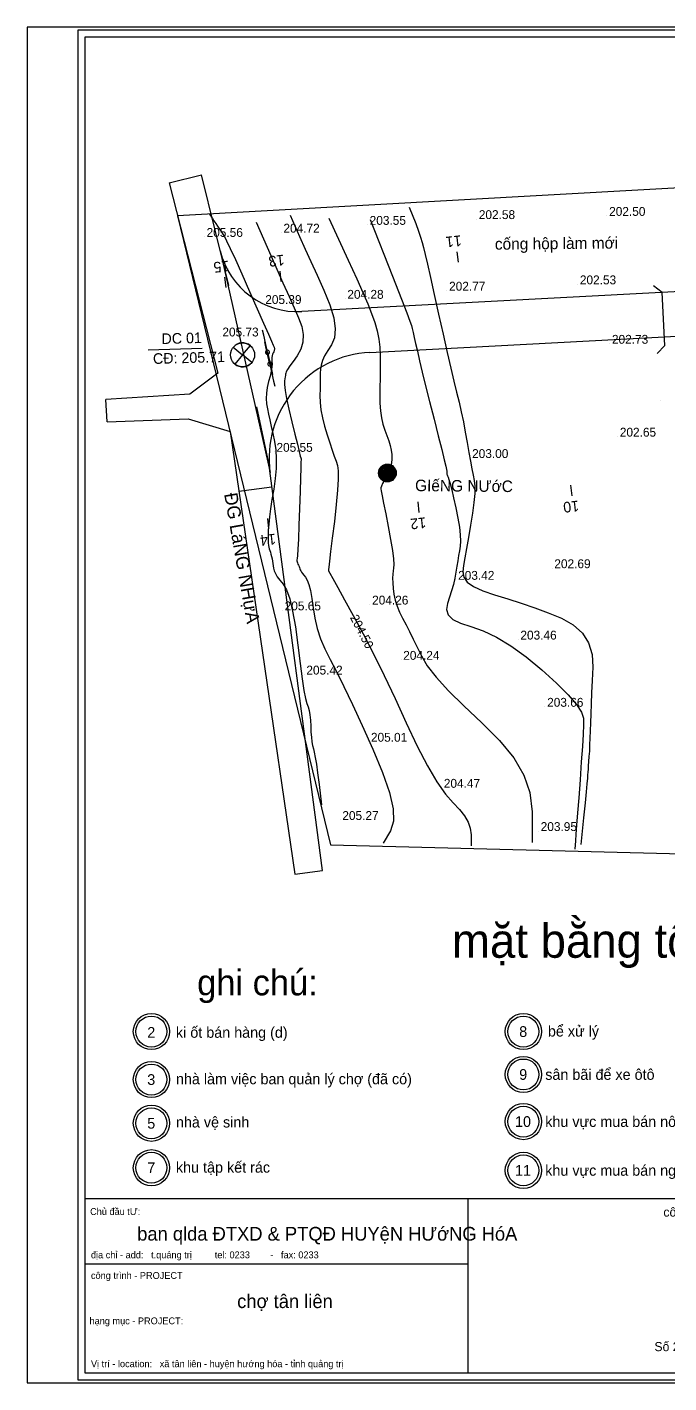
# Model space of a CAD drawing. Extents: x -31423 to 1909503, y -2344077 to 1640342.
# Drawn here: x -31423 to 40923, y -273472 to -120478 of the extents above; entities that cross this region are included whole.
import ezdxf

# ---------------------------------------------------------------- set-up
doc = ezdxf.new("R2010")
doc.units = 0
for name, color, linetype in [('Level 1', 7, 'Continuous'), ('Level 10', 7, 'Continuous'), ('Level 12', 7, 'Continuous'), ('Level 2', 7, 'Continuous'), ('Level 20', 7, 'Continuous'), ('Level 24', 7, 'Continuous'), ('Level 26', 7, 'Continuous'), ('Level 3', 7, 'Continuous'), ('Level 4', 7, 'Continuous'), ('Level 6', 7, 'Continuous'), ('Level 7', 7, 'Continuous')]:
    doc.layers.add(name, color=color, linetype=linetype)

# ---------------------------------------------------------------- blocks, each defined once
blk = doc.blocks.new('KTC')
at = {"layer": 'Level 1'}
for p, q in [((419299, 296306), (11065, 296306)), ((11065, 296306), (11065, 677)), ((417756, 294763), (12608, 294763)), ((12608, 294763), (12608, 2220)), ((12608, 40383), (417756, 40383)), ((96447, 40383), (96447, 2220)), ((12608, 26072), (96447, 26072)), ((11065, 677), (419299, 677)), ((12608, 2220), (417756, 2220))]:
    blk.add_line(p, q, dxfattribs=at)
at = {"layer": 'Level 2'}
for p, q in [((0, 296983), (0, 0)), ((419975, 296983), (0, 296983)), ((0, 0), (419975, 0))]:
    blk.add_line(p, q, dxfattribs=at)
at = {"layer": 'Level 26'}
for s, height, p in [('công ty CP tư vấn & kiểm định xây dựng ', 2000, (139239, 36420)), ('Chủ đầu tƯ:             ', 1500, (13778, 36784)), ('ban qlda ĐTXD & PTQĐ HUYệN HƯớNG HóA', 3000, (24083, 31166)), ('địa chỉ - add:   t.quảng trị         tel: 0233        -   fax: 0233                    ', 1500, (13967, 27293)), ('công trình - PROJECT', 1500, (13967, 22777)), ('chợ tân liên', 3000, (45967, 16387)), ('hạng mục - PROJECT:', 1500, (13653, 12837)), ('Số 250/2 -  hùng vương - đông hà - quảng trị', 2000, (137272, 6951)), ('Vị trí - location:   xã tân liên - huyện hướng hóa - tỉnh quảng trị', 1500, (13967, 3441))]:
    blk.add_text(s, height=height, dxfattribs=at).set_placement(p)
blk = doc.blocks.new('MCD')
at = {"layer": 'Level 7'}
for points in [[(-9, 1.2), (0, 0), (1.2, 9)], [(9, -1.2), (0, 0), (-1.2, -9)]]:
    blk.add_lwpolyline(points, dxfattribs=at)
blk.add_circle((0, 0), 9.06, dxfattribs=at)
for start, end in [(82.3392, 172.3392), (262.3392, 352.3392)]:
    blk.add_arc((0, 0), 9.06, start, end, dxfattribs=at)
blk = doc.blocks.new('DIEN_L')
at = {"layer": 'Level 7'}
for p, q in [((-19.5, 3.5), (-25.4, 4.5)), ((0, 0), (-19.5, 3.5)), ((0, 0), (19.5, -3.5)), ((19.5, -3.5), (25.4, -4.5))]:
    blk.add_line(p, q, dxfattribs=at)
for start, end in [(169.9331, 349.9331), (349.9331, 169.9331)]:
    blk.add_arc((0, 0), 2.28, start, end, dxfattribs=at)
blk = doc.blocks.new('SC6460')
at = {"layer": 'Level 1'}
blk.add_line((0, 0), (0, 0), dxfattribs=at)

msp = doc.modelspace()

# ---------------------------------------------------------------- linework, layer by layer
at = {"layer": 'Level 1'}
for p, q in [((39958, -162597), (39954, -162597)), ((8192, -170733), (9127, -169798)), ((8196, -170906), (9300, -169802)), ((8224, -171055), (9448, -169830)), ((8229, -170519), (8913, -169835)), ((8269, -171186), (9580, -169875)), ((8328, -171304), (9698, -169934)), ((8400, -171409), (9803, -170006)), ((8483, -171503), (9897, -170089)), ((8576, -171586), (9980, -170183)), ((8682, -171657), (10051, -170288)), ((8799, -171717), (10110, -170406)), ((8931, -171762), (10156, -170537)), ((9080, -171790), (10184, -170686)), ((9252, -171794), (10188, -170859)), ((9466, -171757), (10151, -171072)), ((9897, -171503), (9897, -171503))]:
    msp.add_line(p, q, dxfattribs=at)
for points in [[(-15401, -138059), (-11751, -137166)], [(-8698, -149642), (-11751, -137166)], [(-15401, -138059), (-9929, -159525), (-13070, -161897), (-22568, -162512)], [(149649, -144638), (-437, -152581)], [(-9654, -145733), (-4043, -170734)], [(40167, -150432), (39188, -149663)], [(40484, -156424), (40167, -150432)], [(7219, -157180), (56652, -154564)], [(40484, -156424), (39592, -157292)], [(-22406, -165010), (-22568, -162512)], [(1891, -215669), (-4183, -169676), (-5520, -163319)], [(-22406, -165010), (-13281, -164693), (-8523, -166130), (-1232, -216081)], [(-7542, -172852), (-3828, -172362)], [(-1232, -216081), (1891, -215669)]]:
    msp.add_lwpolyline(points, dxfattribs=at)
msp.add_circle((9190, -170796), 1000, dxfattribs=at)
for centre, radius, start, end in [((-912, -143594), 9000, 193.74888, 273.0296), ((7853, -169163), 12000, 93.0296, 187.52286)]:
    msp.add_arc(centre, radius, start, end, dxfattribs=at)
at = {"layer": 'Level 12'}
for p, q in [((17036, -145820), (17167, -147013)), ((-2935, -148004), (-2804, -149197)), ((-9157, -148684), (-9027, -149877)), ((30018, -173373), (29887, -172180)), ((12781, -175257), (12650, -174064)), ((-4158, -177109), (-4289, -175916))]:
    msp.add_line(p, q, dxfattribs=at)
at = {"layer": 'Level 2'}
msp.add_lwpolyline([(171781, -217094), (165505, -131743), (-14454, -141771), (2779, -212753), (171781, -217094)], dxfattribs=at)
at = {"layer": 'Level 20'}
for centre, radius in [((-17413, -233827), 2041), ((-17413, -233827), 1744), ((24522, -233827), 2041), ((24522, -233827), 1744), ((24522, -238669), 2041), ((24522, -238669), 1744), ((-17413, -239242), 2041), ((-17413, -239242), 1744), ((-17413, -244175), 2041), ((-17413, -244179), 1744), ((24522, -243986), 2041), ((24522, -243986), 1744), ((-17413, -249194), 2041), ((-17413, -249194), 1744), ((24522, -249492), 2041), ((24522, -249492), 1744)]:
    msp.add_circle(centre, radius, dxfattribs=at)
at = {"layer": 'Level 3'}
for points in [[(-1778, -141685), (-710, -144107), (-71, -145531), (568, -146934), (1275, -148477), (2038, -150159), (2709, -151816), (3142, -153277), (3311, -154516), (3216, -155528), (2883, -156325), (2466, -156983), (2118, -157576), (1865, -158118), (1710, -158611), (1646, -159065), (1631, -159530), (1622, -160054), (1611, -160647), (1597, -161310), (1586, -162041), (1610, -162832), (1700, -163673), (1860, -164564), (2091, -165500), (2385, -166471), (2694, -167401), (2971, -168217), (3208, -168908), (3402, -169477), (3551, -169958), (3639, -170556), (3649, -171472)], [(3649, -171472), (3579, -172741), (3430, -174358), (3211, -176269), (2980, -178144), (2791, -179656), (2656, -180748), (2575, -181417), (2543, -181692), (2540, -181749), (2540, -181769), (2542, -181782), (2547, -181798), (2570, -181847), (2704, -182094), (3040, -182703), (3594, -183703), (4365, -185095), (5341, -186866), (6447, -188926), (7608, -191186), (8811, -193631), (10052, -196249), (11320, -198997), (12559, -201617), (13713, -203854), (14771, -205664), (15731, -207045), (16588, -208025), (17314, -208781), (17881, -209489), (18285, -210180), (18527, -210872), (18617, -211633), (18618, -212854)]]:
    msp.add_lwpolyline(points, dxfattribs=at)
at = {"layer": 'Level 4'}
for points in [[(-10879, -141609), (-10764, -141753), (-10661, -141897), (-10529, -142090), (-10361, -142339), (-10161, -142639), (-9948, -142959), (-9745, -143266), (-9553, -143554), (-9373, -143828), (-9191, -144119), (-8932, -144601), (-8522, -145450), (-7949, -146696), (-7215, -148332), (-6344, -150303), (-5479, -152269), (-4765, -153892), (-4225, -155116), (-3863, -155935), (-3669, -156376), (-3584, -156604), (-3550, -156788), (-3556, -156953), (-3601, -157108), (-3678, -157253), (-3760, -157402), (-3817, -157567), (-3846, -157751), (-3846, -157956), (-3822, -158185), (-3808, -158470), (-3836, -158839), (-3911, -159299), (-4034, -159849), (-4195, -160480), (-4347, -161142), (-4443, -161785), (-4474, -162401), (-4439, -162989), (-4343, -163558), (-4208, -164150), (-4057, -164809), (-3894, -165542), (-3720, -166350), (-3543, -167233), (-3403, -168186), (-3338, -169204), (-3355, -170284), (-3455, -171426), (-3628, -172615), (-3822, -173774), (-3985, -174825), (-4108, -175755), (-4190, -176563), (-4233, -177248), (-4248, -177825), (-4248, -178303), (-4234, -178685), (-4207, -178974), (-4167, -179177), (-4119, -179345), (-4064, -179527), (-4005, -179732), (-3941, -179961)], [(2585, -142036), (4779, -146771), (5748, -148901), (6424, -150434), (6969, -151715), (7410, -152814), (7761, -153808), (8032, -154764), (8224, -155694), (8339, -156599), (8381, -157484), (8382, -158365), (8373, -159256), (8358, -160162), (8340, -161082), (8324, -162009), (8334, -162913), (8396, -163762), (8514, -164551), (8688, -165278), (8911, -165946), (9142, -166567), (9338, -167153), (9495, -167706), (9608, -168227), (9678, -168719), (9693, -169198), (9641, -169682), (9522, -170173), (9337, -170671), (9095, -171168), (8850, -171621), (8655, -171988), (8520, -172263), (8446, -172450), (8434, -172578)], [(7247, -142196), (9772, -148593), (10786, -151178), (11376, -152708), (11733, -153662), (11905, -154168), (11992, -154500), (12091, -154924), (12217, -155486), (12375, -156195), (12567, -157058), (12811, -158119), (13121, -159418), (13500, -160961), (13948, -162742), (14450, -164713), (14934, -166606), (15324, -168147), (15609, -169293), (15788, -170040), (15867, -170413), (15889, -170572), (15898, -170675), (15900, -170751), (15897, -170804), (15891, -170839), (15891, -170874), (15904, -170928), (15933, -171004), (15978, -171106), (16041, -171248), (16133, -171516), (16266, -171992), (16441, -172693), (16657, -173614), (16906, -174729), (17140, -175878), (17310, -176901)], [(11663, -140789), (12388, -142644), (12708, -143513), (12931, -144177), (13113, -144775), (13270, -145362), (13453, -146124), (13709, -147241), (14047, -148746), (14467, -150634), (14958, -152857), (15464, -155135), (15927, -157184), (16337, -158956), (16692, -160449), (16996, -161681), (17265, -162785), (17517, -163891), (17754, -165021), (17978, -166177), (18188, -167347), (18382, -168463), (18558, -169455), (18716, -170312), (18856, -171036), (18972, -171651), (19041, -172296), (19036, -173113), (18954, -174123), (18795, -175327), (18569, -176698), (18322, -178078), (18102, -179310), (17919, -180366), (17777, -181243), (17698, -181952)], [(-5599, -142486), (-3525, -147207), (-2583, -149335), (-1896, -150871), (-1316, -152159), (-825, -153267), (-472, -154254), (-310, -155171), (-346, -156028), (-579, -156824), (-986, -157556), (-1439, -158195), (-1807, -158715), (-2068, -159111), (-2221, -159383), (-2273, -159544), (-2279, -159658), (-2290, -159791), (-2317, -159954), (-2359, -160153), (-2408, -160405), (-2419, -160811), (-2345, -161472), (-2178, -162403), (-1920, -163601), (-1582, -165024), (-1237, -166425), (-956, -167556), (-751, -168376), (-625, -168881), (-571, -169094), (-557, -169144), (-550, -169164), (-547, -169175), (-544, -169183), (-543, -169187), (-542, -169191), (-542, -169197), (-542, -169206), (-543, -169224), (-546, -169281), (-556, -169559), (-578, -170239), (-612, -171350), (-660, -172886), (-719, -174788), (-782, -176695), (-840, -178251), (-892, -179393), (-938, -180118), (-976, -180454), (-1000, -180583), (-1005, -180689), (-988, -180802), (-951, -180928), (-895, -181066), (-832, -181207), (-773, -181344), (-721, -181474), (-675, -181598), (-632, -181718), (-575, -181844), (-489, -181987), (-369, -182150), (-216, -182334)], [(8434, -172578), (8484, -172822), (8596, -173357), (8770, -174212), (9004, -175384), (9287, -176830), (9560, -178295), (9762, -179523), (9884, -180471), (9926, -181136), (9894, -181544), (9834, -181851), (9792, -182215), (9777, -182662), (9789, -183196), (9832, -183811), (9921, -184473), (10072, -185145), (10289, -185822), (10570, -186503), (10912, -187192), (11293, -187915), (11693, -188694), (12108, -189536), (12542, -190443), (13020, -191425), (13690, -192541), (14702, -193852), (16078, -195366), (17813, -197084), (19848, -198987), (21836, -200977), (23429, -202954), (24570, -204906), (25254, -206864), (25508, -209017), (25512, -212473)], [(17310, -176901), (17408, -177770), (17433, -178483), (17391, -179054), (17310, -179567), (17219, -180107), (17124, -180688), (17025, -181312), (16920, -181977), (16793, -182668), (16630, -183371), (16428, -184083), (16193, -184803), (15950, -185522), (15853, -186203), (16053, -186803), (16578, -187319), (17429, -187751), (18590, -188127), (19972, -188597), (21481, -189308), (23101, -190288), (24823, -191533), (26613, -193009), (28267, -194507), (29581, -195817), (30523, -196905), (31090, -197772), (31306, -198458), (31316, -199206), (31264, -200257), (31175, -201650), (31055, -203385), (30908, -205412), (30758, -207435), (30630, -209158), (30528, -210533), (30452, -211564), (30395, -212322), (30328, -213232)], [(-3941, -179961), (-3873, -180212), (-3809, -180475), (-3753, -180742), (-3708, -181009), (-3673, -181278), (-3640, -181549), (-3574, -181837), (-3436, -182152), (-3222, -182498), (-2931, -182880), (-2570, -183323), (-2185, -183975), (-1822, -184984), (-1488, -186375), (-1183, -188141), (-909, -190227), (-660, -192298), (-432, -194021), (-226, -195341), (-41, -196252), (122, -196790), (261, -197165), (373, -197587), (458, -198093), (515, -198686), (549, -199355), (577, -200023), (619, -200618), (678, -201125), (754, -201547), (847, -201903), (953, -202310), (1067, -202885), (1191, -203652), (1326, -204633), (1486, -205940), (1752, -208225)], [(17698, -181952), (17798, -182552), (18197, -183103), (18913, -183616), (19946, -184093), (21274, -184541), (22764, -184990), (24282, -185475), (25804, -186001), (27323, -186569), (28814, -187193), (30143, -187933), (31173, -188853), (31881, -189962), (32269, -191259), (32359, -192721), (32295, -194213), (32219, -195600), (32156, -196860), (32109, -197989), (32079, -198991), (32054, -199894), (32027, -200723), (31995, -201485), (31959, -202178), (31919, -202804), (31879, -203357), (31843, -203833), (31814, -204231), (31789, -204558), (31768, -204837), (31735, -205220), (31676, -205859), (31589, -206784), (31471, -208023), (31307, -209723), (31016, -212726)], [(-216, -182334), (-33, -182552), (159, -182876), (340, -183379), (507, -184072), (661, -184955), (809, -186015), (1000, -187167), (1283, -188331), (1665, -189491), (2148, -190650), (2736, -191834), (3442, -193194), (4282, -194880), (5256, -196918), (6359, -199302), (7556, -201974), (8642, -204605), (9412, -206861), (9830, -208688), (9887, -210095), (9558, -211183), (8713, -212556)]]:
    msp.add_lwpolyline(points, dxfattribs=at)
at = {"layer": 'Level 6'}
msp.add_line((-17788, -156882), (-11686, -156694), dxfattribs=at)

# ---------------------------------------------------------------- block references
at = {"layer": 'Level 1', "xscale": 0.5151612180285156, "yscale": 0.5151612179353834}
msp.add_blockref('KTC', (-31423, -273472), dxfattribs=at)
at = {"layer": 'Level 10', "xscale": 0.1, "yscale": 0.10000000000000002}
for p in [(19248, -142139), (33941, -141777), (-2779, -143670), (6943, -142789), (-11441, -144151), (30641, -149504), (4426, -151135), (15898, -150219), (-4827, -151726), (-9663, -155385), (34256, -156211), (35146, -166691), (-3567, -168404), (18489, -169103), (27762, -181535), (16915, -182848), (-2642, -186296), (7219, -185639), (23936, -189589), (10727, -191875), (-194, -193537), (26952, -197173), (7087, -201120), (15303, -206315), (3862, -209951), (26224, -211197)]:
    msp.add_blockref('SC6460', p, dxfattribs=at)
at = {"layer": 'Level 7'}
for name, p, xscale, yscale, rotation in [('MCD', (-7139, -157463), 150.00000000177027, 150.00000000000003, 147.3785265345516), ('DIEN_L', (-4320, -157174), 100.00000000006854, 100, -67.13717323355073), ('DIEN_L', (-4071, -158495), 100.00000000006854, 100, -67.13717323355073)]:
    msp.add_blockref(name, p, dxfattribs=dict(at, xscale=xscale, yscale=yscale, rotation=rotation))

# ---------------------------------------------------------------- texts
at = {"layer": 'Level 10'}
for s, p in [('203.55', (7193, -142789)), ('202.58', (19498, -142139)), ('202.50', (34191, -141777)), ('205.56', (-11191, -144151)), ('204.72', (-2529, -143670)), ('202.77', (16148, -150219)), ('202.53', (30891, -149504)), ('205.39', (-4577, -151726)), ('204.28', (4676, -151135)), ('205.73', (-9413, -155385)), ('202.73', (34506, -156211)), ('202.65', (35396, -166691)), ('205.55', (-3317, -168404)), ('203.00', (18739, -169103)), ('202.69', (28012, -181535)), ('203.42', (17165, -182848)), ('204.26', (7469, -185639)), ('205.65', (-2392, -186296)), ('203.46', (24186, -189589)), ('204.24', (10977, -191875)), ('205.42', (56, -193537)), ('203.66', (27202, -197173)), ('205.01', (7337, -201120)), ('204.47', (15553, -206315)), ('205.27', (4112, -209951)), ('203.95', (26474, -211197))]:
    msp.add_text(s, height=1000, dxfattribs=at).set_placement(p)
at = {"layer": 'Level 12'}
for s, p in [('11', (17490, -143960)), ('15', (-8704, -146824)), ('13', (-2481, -146144)), ('10', (30732, -173898)), ('12', (13495, -175783)), ('14', (-3444, -177635))]:
    msp.add_text(s, height=1200, rotation=186.23953, dxfattribs=at).set_placement(p)
at = {"layer": 'Level 20'}
for s, p in [('2', (-17882, -234527)), ('ki ốt bán hàng (d) ', (-14648, -234527)), ('8', (24052, -234432)), ('bể xử lý', (27286, -234384)), ('3', (-17882, -239847)), ('nhà làm việc ban quản lý chợ (đã có) ', (-14648, -239775)), ('9', (24052, -239274)), ('sân bãi để xe ôtô', (26986, -239274)), ('5', (-17882, -244784)), ('nhà vệ sinh', (-14648, -244650)), ('10', (23582, -244591)), ('khu vực mua bán nông sản', (26986, -244591)), ('7', (-17882, -249799)), ('khu tập kết rác', (-14648, -249751)), ('11', (23582, -250097)), ('khu vực mua bán ngoài trời', (26986, -250097))]:
    msp.add_text(s, height=1210, dxfattribs=at).set_placement(p)
at = {"layer": 'Level 24'}
for s, height, p in [('mặt bằng tổng thể chợ tân liên  giai đoạn 1 - Tỷ Lệ 1/500', 3840, (16473, -225497)), ('ghi chú:', 2904, (-12257, -229741))]:
    msp.add_text(s, height=height, dxfattribs=at).set_placement(p)
at = {"layer": 'Level 3'}
msp.add_text('204.50', height=1000, rotation=297.18803, dxfattribs=at).set_placement((4943, -187091))
at = {"layer": 'Level 6'}
for s, height, rotation, p in [('cống hộp làm mới', 1300, 0.54784, (21314, -145596)), ('DC 01 ', 1200, 1.58911, (-16258, -156250)), ('CĐ: 205.71', 1200, 1.58911, (-17221, -158496)), ('GIếNG NƯớC', 1300, 359.45216, (12305, -172843)), ('ĐG LáNG NHựA', 1500, 279.94196, (-9223, -173163))]:
    msp.add_text(s, height=height, rotation=rotation, dxfattribs=at).set_placement(p)

doc.saveas('drawing.dxf')
